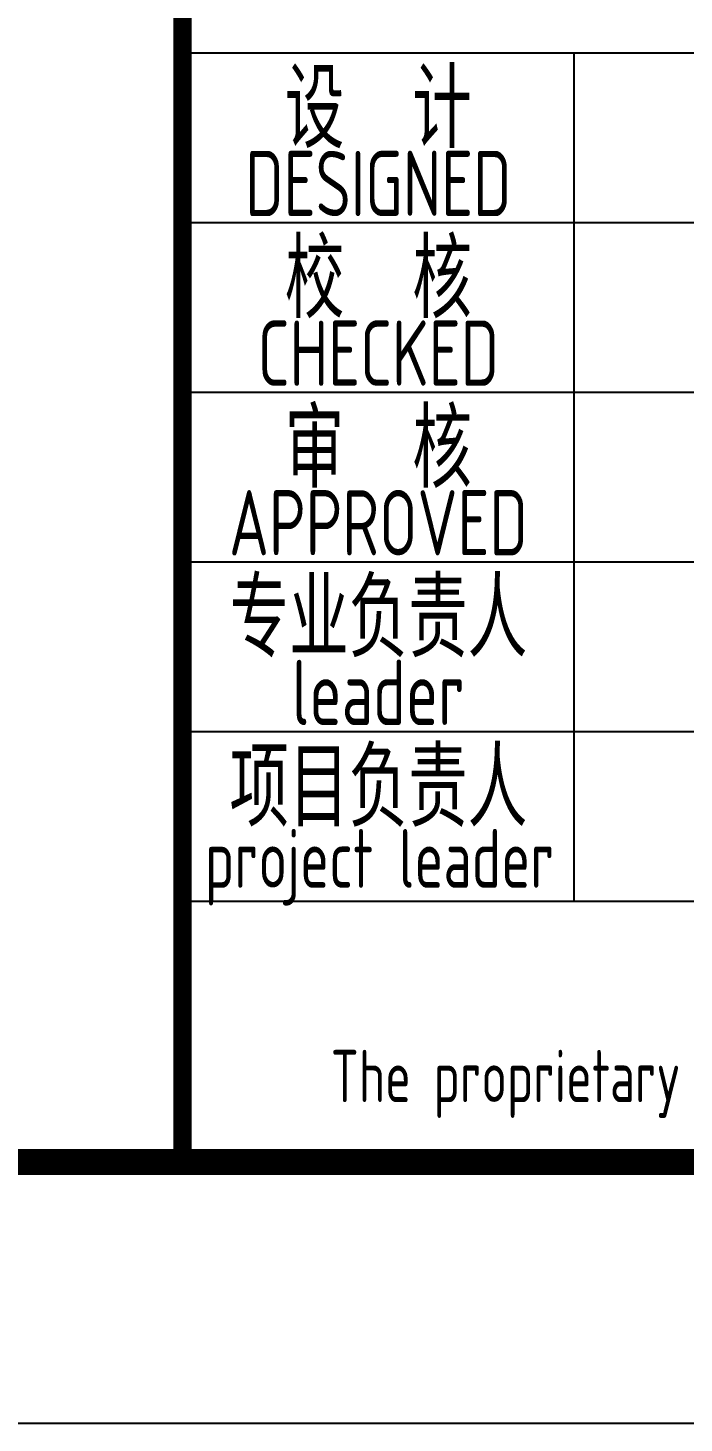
# Model space of a CAD drawing. Extents: x 5279878 to 5976284, y -275259 to -27697.
# Drawn here: x 5827020 to 5829532, y -251520 to -246174 of the extents above; entities that cross this region are included whole.
import ezdxf
from ezdxf.enums import TextEntityAlignment as Align

# ---------------------------------------------------------------- set-up
doc = ezdxf.new("R2010")
doc.units = 0
doc.header["$LTSCALE"] = 1000
doc.header["$MEASUREMENT"] = 0
doc.layers.get('0').update_dxf_attribs({"linetype": 'CONTINUOUS'})
doc.layers.add('PUB_TITLE', color=4, linetype='CONTINUOUS')
doc.styles.add('AHD', font='sceie.shx', dxfattribs={"width": 0.7, "bigfont": 'sceic.shx'})

msp = doc.modelspace()

# ---------------------------------------------------------------- linework, layer by layer
for p, q in [((5827611.4, -246269.8), (5845611.4, -246269.8)), ((5829111.4, -249519.8), (5829111.4, -246269.8)), ((5827611.4, -246919.8), (5833111.4, -246919.8)), ((5827611.4, -247569.8), (5833111.4, -247569.8)), ((5827611.4, -248219.8), (5833111.4, -248219.8)), ((5827611.4, -248869.8), (5845611.4, -248869.8)), ((5827611.4, -249519.8), (5845611.4, -249519.8)), ((5827611.4, -250519.8), (5845611.4, -250519.8))]:
    msp.add_line(p, q)
msp.add_lwpolyline([(5845611.4, -244519.8, 70, 70, 0), (5827611.4, -244519.8, 70, 70, 0), (5827611.4, -250519.8, 0, 0, 0)], format="xyseb")
at = {"const_width": 70}
msp.add_lwpolyline([(5827611.4, -244519.8), (5827611.4, -250519.8)], dxfattribs=at)
at = {"layer": 'PUB_TITLE', "color": 4}
msp.add_lwpolyline([(5762511.4, -251519.8), (5846611.4, -251519.8), (5846611.4, -192119.8), (5762511.4, -192119.8)], close=True, dxfattribs=at)
at = {"layer": 'PUB_TITLE', "color": 4, "const_width": 100}
msp.add_lwpolyline([(5765011.4, -250519.8), (5845611.4, -250519.8), (5845611.4, -193119.8), (5765011.4, -193119.8)], close=True, dxfattribs=at)

# ---------------------------------------------------------------- texts
at = {"style": 'AHD', "width": 0.8}
for s, height, p in [('设  计', 300, (5828361.4, -246469.8)), ('设  计', 300, (5828361.4, -246469.8)), ('DESIGNED', 250, (5828361.4, -246769.8)), ('DESIGNED', 250, (5828361.4, -246769.8)), ('校  核', 300, (5828361.4, -247119.8)), ('校  核', 300, (5828361.4, -247119.8)), ('CHECKED', 250, (5828361.4, -247419.8)), ('CHECKED', 250, (5828361.4, -247419.8)), ('审  核', 300, (5828361.4, -247769.8)), ('审  核', 300, (5828361.4, -247769.8)), ('APPROVED', 250, (5828361.4, -248069.8)), ('APPROVED', 250, (5828361.4, -248069.8)), ('专业负责人', 300, (5828361.4, -248419.8)), ('leader', 250, (5828361.4, -248719.8)), ('项目负责人', 300, (5828361.4, -249069.8)), ('project leader', 225, (5828365.5, -249389.8)), ('The proprietary right of this document belongs to Anhui Huadong Chemical And Medical Engineering  Co.,Ltd.  and any replication or transfer to the 3rd. side is forbidden without its permission. ', 200, (5836611.4, -250219.8)), ('The proprietary right of this document belongs to Anhui Huadong Chemical And Medical Engineering  Co.,Ltd.  and any replication or transfer to the 3rd. side is forbidden without its permission. ', 200, (5836611.4, -250219.8))]:
    msp.add_text(s, height=height, dxfattribs=at).set_placement(p, align=Align.MIDDLE)

doc.saveas('drawing.dxf')
